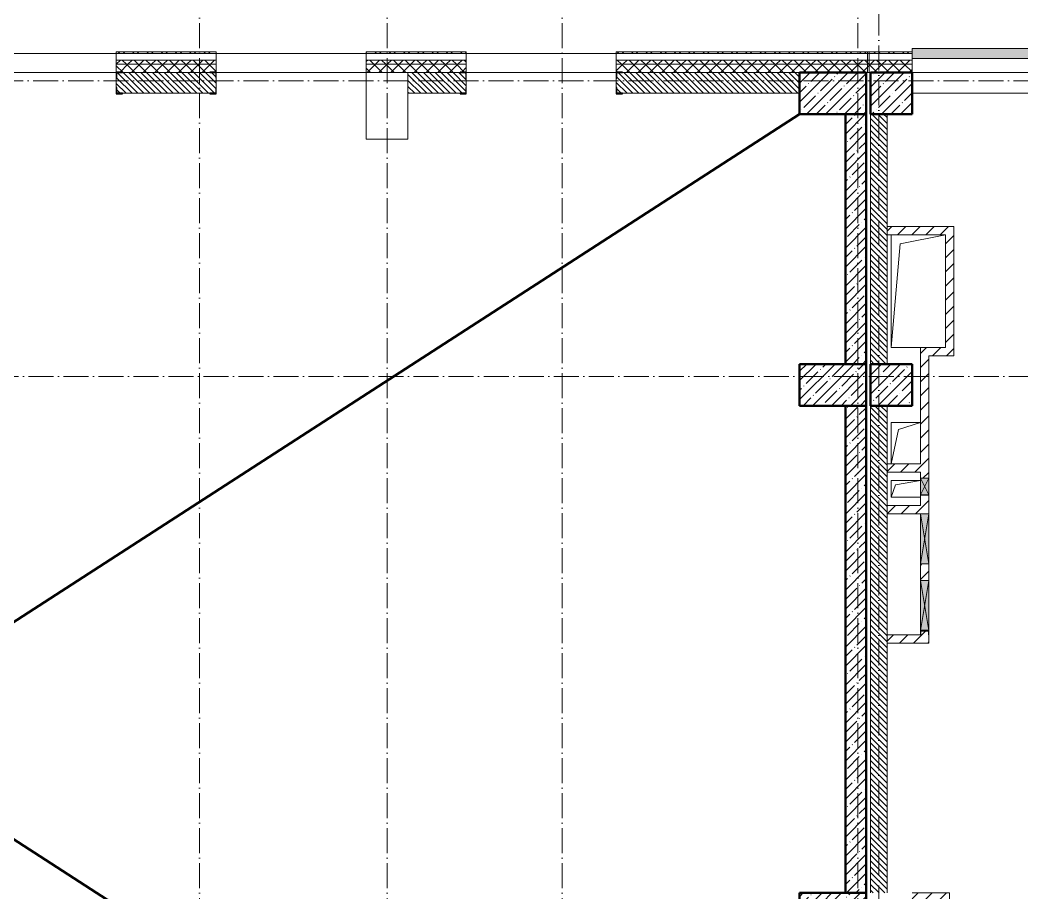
# Model space of a CAD drawing. Header units: millimetres. Extents: x -12989 to 629078, y -109036 to 555275.
# Drawn here: x 348316 to 360339, y -11032 to -552 of the extents above; entities that cross this region are included whole.
import ezdxf

# ---------------------------------------------------------------- set-up
doc = ezdxf.new("R2010")
doc.units = ezdxf.units.MM
doc.linetypes.add('50_200_ШТРИХ_1Т_ш5_п1_п1_', pattern=[700, 500, -100, 0, -100])
for name, color, linetype, lineweight in [('4 -стяжа', 7, 'Continuous', 30), ('A-DETL-____-OTLN-1', 7, 'Continuous', 50), ('A-DETL-GENF-OTLN', 7, 'Continuous', 9), ('A-FLOR-____-OTLN', 7, 'Continuous', 9), ('A-GENM-____-MCUT', 7, 'Continuous', 25), ('A-GENM-____-OTLN', 7, 'Continuous', 9), ('A-GENM-____-OTLN-1', 7, 'Continuous', 25), ('A-GLAZ-____-OTLN', 7, 'Continuous', 9), ('A-WALL-____-MCUT', 7, 'Continuous', 13), ('A-WALL-____-MCUT-1', 7, 'Continuous', 9), ('A-WALL-____-MCUT-2', 7, 'Continuous', 50), ('A-WALL-____-OTLN', 7, 'Continuous', 9), ('A-WALL-____-PATT-1', 7, 'Continuous', 9), ('A-WALL-FNSH-MCUT-1', 7, 'Continuous', 9), ('S-COLS-____-MCUT', 7, 'Continuous', 50), ('S-COLS-____-OTLN', 7, 'Continuous', 9), ('S-GRID-____-OTLN-1', 7, '50_200_ШТРИХ_1Т_ш5_п1_п1_', 9)]:
    doc.layers.add(name, color=color, linetype=linetype, lineweight=lineweight)
doc.layers.add('A-GLAZ-____-OTLN-1', color=7, linetype='Continuous', lineweight=9, true_color=0xc0c0c0)
doc.layers.get('4 -стяжа').off()
pattern_1 = [(45, (283770.71, -86863.46), (-70.71068, 70.71068), []), (135, (283770.71, -86863.46), (-70.71068, -70.71068), [])]
pattern_2 = [(45, (283770.7, -86863.46), (-114.04925, 114.04925), []), (45, (283884.76, -86863.46), (-114.04925, 114.04925), [201.612, -40.322, 3.353, -36.97])]
pattern_3 = [(135, (283770.707, -86863.456), (-35.35534, -35.35534), [])]
pattern_4 = [(45, (283770.71, -86863.46), (-85.53659, 85.53659), []), (45, (283827.73, -86863.46), (-85.53659, 85.53659), [])]
pattern_5 = [(45, (283770.71, -86863.46), (-84.85281, 84.85281), [])]

# ---------------------------------------------------------------- blocks, each defined once
blk = doc.blocks.new('BSC_Колонна _Прямоугольная - 500х800-V80-АР1_План отверстий 3 этажа в осях 1-64_Ю-ЯЯ')
at = {"layer": 'S-COLS-____-OTLN'}
for p, q in [((-250, 400), (250, 400)), ((-250, -150), (-250, 400)), ((250, 400), (250, -400))]:
    blk.add_line(p, q, dxfattribs=at)
blk = doc.blocks.new('BSC_Колонна _Прямоугольная - 500х800-V81-АР1_План отверстий 3 этажа в осях 1-64_Ю-ЯЯ')
at = {"layer": 'S-COLS-____-OTLN'}
h = blk.add_hatch(dxfattribs=at)
h.set_pattern_fill('FP_89', color=256, style=0, pattern_type=2)
h.set_pattern_definition([(315, (-85431.04, 74300), (114.04925, 114.04925), []), (315, (-85431.04, 74185.95), (114.04925, 114.04925), [201.613, -40.323, 3.353, -36.97])])
h.paths.add_polyline_path([(-250, 400), (-250, -400), (250, -400), (250, 400)], flags=0)
at = {"layer": 'S-COLS-____-MCUT'}
for p, q in [((250, 400), (-250, 400)), ((-250, 400), (-250, -400)), ((250, -400), (250, 400)), ((-250, -400), (250, -400))]:
    blk.add_line(p, q, dxfattribs=at)
blk = doc.blocks.new('BSC_Колонна _Прямоугольная - 500х800-V82-АР1_План отверстий 3 этажа в осях 1-64_Ю-ЯЯ')
at = {"layer": 'S-COLS-____-OTLN'}
h = blk.add_hatch(dxfattribs=at)
h.set_pattern_fill('FP_90', color=256, style=0, pattern_type=2)
h.set_pattern_definition([(315, (-81931.04, 74300), (114.04925, 114.04925), []), (315, (-81931.04, 74185.95), (114.04925, 114.04925), [201.613, -40.323, 3.353, -36.97])])
h.paths.add_polyline_path([(-250, 400), (-250, -400), (250, -400), (250, 400)], flags=0)
at = {"layer": 'S-COLS-____-MCUT'}
for p, q in [((250, 400), (-250, 400)), ((-250, 400), (-250, -400)), ((250, -400), (250, 400)), ((-250, -400), (250, -400))]:
    blk.add_line(p, q, dxfattribs=at)
blk = doc.blocks.new('BSC_Колонна _Прямоугольная - 500х800-V83-АР1_План отверстий 3 этажа в осях 1-64_Ю-ЯЯ')
at = {"layer": 'S-COLS-____-OTLN'}
h = blk.add_hatch(dxfattribs=at)
h.set_pattern_fill('FP_91', color=256, style=0, pattern_type=2)
h.set_pattern_definition([(315, (-75581.04, 74300), (114.04925, 114.04925), []), (315, (-75581.04, 74185.95), (114.04925, 114.04925), [201.613, -40.323, 3.353, -36.97])])
h.paths.add_polyline_path([(-250, 400), (-250, -400), (250, -400), (250, 400)], flags=0)
at = {"layer": 'S-COLS-____-MCUT'}
for p, q in [((250, 400), (-250, 400)), ((-250, 400), (-250, -400)), ((250, -400), (250, 400)), ((-250, -400), (250, -400))]:
    blk.add_line(p, q, dxfattribs=at)
blk = doc.blocks.new('BSC_Колонна _Прямоугольная - 500х500-V92-АР1_План отверстий 3 этажа в осях 1-64_Ю-ЯЯ')
at = {"layer": 'S-COLS-____-OTLN'}
h = blk.add_hatch(dxfattribs=at)
h.set_pattern_fill('FP_97', color=256, style=0, pattern_type=2)
h.set_pattern_definition([(45, (-75000, -85431.04), (-114.04925, 114.04925), []), (45, (-74885.95, -85431.04), (-114.04925, 114.04925), [201.613, -40.323, 3.353, -36.97])])
h.paths.add_polyline_path([(-250, -250), (250, -250), (250, 250), (-250, 250)], flags=0)
at = {"layer": 'S-COLS-____-MCUT'}
for p, q in [((250, 250), (-250, 250)), ((-250, 250), (-250, -250)), ((250, -250), (250, 250)), ((-250, -250), (250, -250))]:
    blk.add_line(p, q, dxfattribs=at)
blk = doc.blocks.new('Фахверк_СКБ_Уголок - 250_2160-27509414-АР1_План отверстий 3 этажа в осях 1-64_Ю-ЯЯ')
at = {"layer": 'A-GENM-____-MCUT'}
for p, q in [((200, 181), (125, 181)), ((125, 181), (125, 106)), ((131, 106), (131, 175)), ((131, 175), (200, 175)), ((200, 175), (200, 181)), ((125, 106), (131, 106)), ((131, -6), (125, -6)), ((125, -6), (125, -81)), ((125, -81), (200, -81)), ((131, -75), (131, -6)), ((200, -75), (131, -75)), ((200, -81), (200, -75))]:
    blk.add_line(p, q, dxfattribs=at)
blk = doc.blocks.new('AR_Отверстие прямоугольное _в плите_ - AR_Отверстие прямоугольное _в плите_-30552540-АР1_План отверстий 3 этажа в осях 1-64_Ю-ЯЯ')
at = {"layer": 'A-GENM-____-OTLN'}
for p, q in [((175, 250), (-175, 250)), ((-175, 250), (-175, -250)), ((-87, 163), (175, 250)), ((-175, -250), (-87, 163))]:
    blk.add_line(p, q, dxfattribs=at)
blk = doc.blocks.new('AR_Отверстие прямоугольное _в плите_ - AR_Отверстие прямоугольное _в плите_-30552592-АР1_План отверстий 3 этажа в осях 1-64_Ю-ЯЯ')
at = {"layer": 'A-GENM-____-OTLN'}
for p, q in [((175, 100), (-175, 100)), ((-175, 100), (-175, -100)), ((-175, -100), (-125, 50)), ((-125, 50), (175, 100)), ((-175, -100), (175, -100))]:
    blk.add_line(p, q, dxfattribs=at)
blk = doc.blocks.new('AR_Отверстие прямоугольное _в плите_ - AR_Отверстие прямоугольное _в плите_-30552512-АР1_План отверстий 3 этажа в осях 1-64_Ю-ЯЯ')
at = {"layer": 'A-GENM-____-OTLN'}
for p, q in [((-325, 675), (-325, -675)), ((-217, 567), (325, 675)), ((-325, -675), (-217, 567)), ((-325, -675), (25, -675))]:
    blk.add_line(p, q, dxfattribs=at)
blk = doc.blocks.new('Отлив_СКБ - Отлив витража_120_НВФ-31885689-АР1_План отверстий 3 этажа в осях 1-64_Ю-ЯЯ')
at = {"layer": 'A-GLAZ-____-OTLN-1'}
for points in [[(1800, 2), (1800, 120), (0, 120), (0, 2), (737, 2)], [(1800, 0), (1800, 2), (0, 2), (0, 0), (737, 0)]]:
    blk.add_hatch(color=256, dxfattribs=at).paths.add_polyline_path(points, flags=0)
at = {"layer": 'A-GLAZ-____-OTLN'}
for p, q in [((0, 83), (0, 120)), ((1800, 120), (0, 120)), ((0, 2), (1800, 2)), ((1800, 120), (1800, 83)), ((1800, 0), (0, 0))]:
    blk.add_line(p, q, dxfattribs=at)
blk = doc.blocks.new('Стены 2 - Стены 4-31194547-АР1_План отверстий 3 этажа в осях 1-64_Ю-ЯЯ')
at = {"layer": 'A-WALL-____-MCUT'}
for p, q in [((-1799, 41030), (-1799, 41010)), ((-1549, 41030), (-1799, 41030)), ((-1799, 41010), (-1549, 41010)), ((-1549, 41010), (-1549, 41030))]:
    blk.add_line(p, q, dxfattribs=at)
blk = doc.blocks.new('AR_Отверстие прямоугольное _в стене__БезПР - AR_Отверстие прямоугольное _в стене__БезПР-V210-АР1_План отверстий 3 этажа в осях 1-64_Ю-ЯЯ')
at = {"layer": 'A-GLAZ-____-OTLN'}
blk.add_hatch(color=256, dxfattribs=at).paths.add_polyline_path([(75, 50), (70, 50), (70, -50), (75, -50)], flags=0)
at = {"layer": 'A-DETL-GENF-OTLN'}
for p, q in [((70, 50), (75, 50)), ((75, 50), (70, 47)), ((75, 50), (70, 50)), ((75, 50), (75, -50)), ((75, -50), (75, 50)), ((70, -47), (75, -50)), ((75, -50), (70, -50)), ((70, -50), (75, -50))]:
    blk.add_line(p, q, dxfattribs=at)
blk = doc.blocks.new('AR_Отверстие прямоугольное _в стене__БезПР - AR_Отверстие прямоугольное _в стене__БезПР-36899212-АР1_План отверстий 3 этажа в осях 1-64_Ю-ЯЯ')
at = {"layer": 'A-GLAZ-____-OTLN'}
blk.add_hatch(color=256, dxfattribs=at).paths.add_polyline_path([(300, 50), (-300, 50), (-300, -50), (300, -50)], flags=0)
at = {"layer": 'A-DETL-GENF-OTLN'}
for p, q in [((-300, -50), (-300, 50)), ((-300, 50), (300, 50)), ((300, 50), (-300, -50)), ((-300, 50), (300, -50)), ((300, 50), (-300, 50)), ((-300, 50), (-300, -50)), ((300, 50), (300, -50)), ((300, -50), (300, 50)), ((300, -50), (-300, -50)), ((-300, -50), (300, -50))]:
    blk.add_line(p, q, dxfattribs=at)
at = {"layer": 'A-GLAZ-____-OTLN'}
blk.add_line((300, 50), (-300, 50), dxfattribs=at)
blk = doc.blocks.new('AR_Отверстие прямоугольное _в стене_ - AR_Отверстие прямоугольное _в стене__ОВ-36936555-АР1_План отверстий 3 этажа в осях 1-64_Ю-ЯЯ')
at = {"layer": 'A-GLAZ-____-OTLN'}
blk.add_hatch(color=256, dxfattribs=at).paths.add_polyline_path([(300, -50), (300, 50), (-300, 50), (-300, -50)], flags=0)
at = {"layer": 'A-DETL-GENF-OTLN'}
for p, q in [((-300, -50), (-300, 50)), ((-300, 50), (300, 50)), ((300, 50), (-300, -50)), ((-300, 50), (300, -50)), ((300, 50), (-300, 50)), ((-300, 50), (-300, -50)), ((300, -50), (-300, -50)), ((-300, -50), (300, -50))]:
    blk.add_line(p, q, dxfattribs=at)
blk = doc.blocks.new('AR_Отверстие прямоугольное _в стене__БезПР - AR_Отверстие прямоугольное _в стене__БезПР-36428113-АР1_План отверстий 3 этажа в осях 1-64_Ю-ЯЯ')
at = {"layer": 'A-GLAZ-____-OTLN'}
blk.add_hatch(color=256, dxfattribs=at).paths.add_polyline_path([(100, 50), (-100, 50), (-100, -50), (100, -50)], flags=0)
at = {"layer": 'A-DETL-GENF-OTLN'}
for p, q in [((-100, -50), (-100, 50)), ((-100, 50), (100, 50)), ((100, 50), (-100, -50)), ((-100, 50), (100, -50)), ((100, 50), (-100, 50)), ((-100, 50), (-100, -50)), ((100, 50), (100, -50)), ((100, -50), (100, 50)), ((100, -50), (-100, -50)), ((-100, -50), (100, -50))]:
    blk.add_line(p, q, dxfattribs=at)
blk = doc.blocks.new('154_Фахверк_СКБ_Швеллер - Тип_100_3960_зеркало-36793856-АР1_План отверстий 3 этажа в осях 1-64_Ю-ЯЯ')
at = {"layer": 'A-GENM-____-MCUT'}
for p, q in [((175, 50), (125, 50)), ((125, 50), (125, -50)), ((128, 47), (175, 47)), ((128, -47), (128, 47)), ((175, 47), (175, 50)), ((125, -50), (175, -50)), ((175, -47), (128, -47)), ((175, -50), (175, -47))]:
    blk.add_line(p, q, dxfattribs=at)
blk = doc.blocks.new('3эт')
at = {"layer": 'S-GRID-____-OTLN-1', "color": 251, "ltscale": 0.6, "true_color": 0x636466}
for p, q in [((350470.7, 4029.4), (350470.7, -33971.9)), ((352720.7, 4029.4), (352720.7, -33971.9)), ((354820.7, 4029.4), (354820.7, -46882.4)), ((358370.7, 4029.4), (358370.7, -46592.2)), ((358620.7, 3761.2), (358620.7, -46882.4)), ((387845.1, -1282.4), (279101.9, -1282.4)), ((279101.9, -4832.4), (387845.1, -4832.4))]:
    blk.add_line(p, q, dxfattribs=at)

msp = doc.modelspace()

# ---------------------------------------------------------------- hatches: boundary and pattern name
at = {"layer": 'A-WALL-____-PATT-1'}
h = msp.add_hatch(dxfattribs=at)
h.set_pattern_fill('FP_6', color=256, style=0, pattern_type=2)
h.set_pattern_definition(pattern_4)
h.paths.add_polyline_path([(358485.7074, -952.4142), (358485.7074, -932.4142), (355470.7074, -932.4142), (355470.7074, -952.4142), (357990.1816, -952.4142)], flags=0)
h.paths.add_polyline_path([(352470.7074, -952.4142), (353670.7074, -952.4142), (353670.7074, -932.4142), (352470.7074, -932.4142)], flags=0)
h.paths.add_polyline_path([(347670.7074, -952.4142), (347670.7074, -932.4142), (346420.7074, -932.4142), (346420.7074, -952.4142), (347385.3958, -952.4142)], flags=0)
h.paths.add_polyline_path([(349470.7074, -952.4142), (350670.7074, -952.4142), (350670.7074, -932.4142), (349470.7074, -932.4142)], flags=0)
h.paths.add_polyline_path([(344620.7074, -952.4142), (344620.7074, -932.4142), (343420.7074, -932.4142), (343420.7074, -952.4142), (343850.4673, -952.4142)], flags=0)
h.paths.add_polyline_path([(340420.7074, -952.4142), (341620.7074, -952.4142), (341620.7074, -932.4142), (340420.7074, -932.4142)], flags=0)
h.paths.add_polyline_path([(338620.7074, -952.4142), (338620.7074, -932.4142), (337420.7074, -932.4142), (337420.7074, -952.4142)], flags=0)
h.paths.add_polyline_path([(335620.7074, -952.4142), (335620.7074, -932.4142), (333935.7074, -932.4142), (333935.7074, -952.4142)], flags=0)
h = msp.add_hatch(dxfattribs=at)
h.set_pattern_fill('FP_6', color=256, style=0, pattern_type=2)
h.set_pattern_definition(pattern_4)
h.paths.add_polyline_path([(369595.7074, -952.4142), (370720.7074, -952.4142), (370720.7074, -932.4142), (369595.7074, -932.4142)], flags=0)
h.paths.add_polyline_path([(364176.3066, -952.4142), (364870.7074, -952.4142), (364870.7074, -932.4142), (363820.7074, -932.4142), (363820.7074, -952.4142)], flags=0)
h.paths.add_polyline_path([(366827.503, -952.4142), (367795.7074, -952.4142), (367795.7074, -932.4142), (366670.7074, -932.4142), (366670.7074, -952.4142)], flags=0)
h.paths.add_polyline_path([(360820.7074, -952.4142), (362020.7074, -952.4142), (362020.7074, -932.4142), (360820.7074, -932.4142)], flags=0)
h.paths.add_polyline_path([(358505.7074, -952.4142), (359020.7074, -952.4142), (359020.7074, -932.4142), (358505.7074, -932.4142)], flags=0)
h = msp.add_hatch(dxfattribs=at)
h.set_pattern_fill('FP_4', color=256, style=0, pattern_type=2)
h.set_pattern_definition(pattern_1)
h.paths.add_polyline_path([(385250.7074, -1082.4142), (385250.7074, -1032.4142), (378270.7074, -1032.4142), (378270.7074, -1082.4142), (382734.6816, -1082.4142)], flags=0)
h.paths.add_polyline_path([(377270.7074, -1082.4142), (377270.7074, -1032.4142), (375520.7074, -1032.4142), (375520.7074, -1082.4142), (375664.8244, -1082.4142)], flags=0)
h.paths.add_polyline_path([(369595.7074, -1082.4142), (370720.7074, -1082.4142), (370720.7074, -1032.4142), (369595.7074, -1032.4142)], flags=0)
h.paths.add_polyline_path([(367795.7074, -1082.4142), (367795.7074, -1032.4142), (366670.7074, -1032.4142), (366670.7074, -1082.4142), (367711.2352, -1082.4142)], flags=0)
h.paths.add_polyline_path([(364176.3066, -1082.4142), (364870.7074, -1082.4142), (364870.7074, -1032.4142), (363820.7074, -1032.4142), (363820.7074, -1082.4142)], flags=0)
h.paths.add_polyline_path([(360820.7074, -1082.4142), (362020.7074, -1082.4142), (362020.7074, -1032.4142), (360820.7074, -1032.4142)], flags=0)
h.paths.add_polyline_path([(359020.7074, -1082.4142), (359020.7074, -1032.4142), (355470.7074, -1032.4142), (355470.7074, -1082.4142), (357990.1816, -1082.4142)], flags=0)
h.paths.add_polyline_path([(353670.7074, -1082.4142), (353670.7074, -1032.4142), (352470.7074, -1032.4142), (352470.7074, -1082.4142)], flags=0)
h.paths.add_polyline_path([(347670.7074, -1082.4142), (347670.7074, -1032.4142), (346420.7074, -1032.4142), (346420.7074, -1082.4142), (347385.3958, -1082.4142)], flags=0)
h.paths.add_polyline_path([(349470.7074, -1082.4142), (350670.7074, -1082.4142), (350670.7074, -1032.4142), (349470.7074, -1032.4142)], flags=0)
h.paths.add_polyline_path([(341620.7074, -1082.4142), (341620.7074, -1032.4142), (340420.7074, -1032.4142), (340420.7074, -1082.4142)], flags=0)
h.paths.add_polyline_path([(344620.7074, -1082.4142), (344620.7074, -1032.4142), (343420.7074, -1032.4142), (343420.7074, -1082.4142), (343850.4673, -1082.4142)], flags=0)
h.paths.add_polyline_path([(338620.7074, -1082.4142), (338620.7074, -1032.4142), (337420.7074, -1032.4142), (337420.7074, -1082.4142)], flags=0)
h.paths.add_polyline_path([(335620.7074, -1082.4142), (335620.7074, -1032.4142), (333820.7074, -1032.4142), (333820.7074, -1082.4142)], flags=0)
h = msp.add_hatch(dxfattribs=at)
h.set_pattern_fill('FP_4', color=256, style=0, pattern_type=2)
h.set_pattern_definition(pattern_1)
h.paths.add_polyline_path([(385170.7074, -1182.4142), (385250.7074, -1182.4142), (385250.7074, -1082.4142), (378270.7074, -1082.4142), (378270.7074, -1182.4142), (385120.7074, -1182.4142)], flags=0)
h.paths.add_polyline_path([(377270.7074, -1182.4142), (377270.7074, -1082.4142), (375520.7074, -1082.4142), (375520.7074, -1176.4142), (375595.7074, -1176.4142), (375595.7074, -1182.4142), (376770.7074, -1182.4142)], flags=0)
h.paths.add_polyline_path([(367720.7074, -1182.4142), (367720.7074, -1176.4142), (367795.7074, -1176.4142), (367795.7074, -1082.4142), (366670.7074, -1082.4142), (366670.7074, -1182.4142), (367711.2352, -1182.4142)], flags=0)
h.paths.add_polyline_path([(370362.4316, -1182.4142), (370645.7074, -1182.4142), (370645.7074, -1176.4142), (370720.7074, -1176.4142), (370720.7074, -1082.4142), (369595.7074, -1082.4142), (369595.7074, -1176.4142), (369670.7074, -1176.4142), (369670.7074, -1182.4142)], flags=0)
h.paths.add_polyline_path([(364795.7074, -1182.4142), (364795.7074, -1176.4142), (364870.7074, -1176.4142), (364870.7074, -1082.4142), (363820.7074, -1082.4142), (363820.7074, -1176.4142), (363895.7074, -1176.4142), (363895.7074, -1182.4142), (364176.3066, -1182.4142)], flags=0)
h.paths.add_polyline_path([(361945.7074, -1182.4142), (361945.7074, -1176.4142), (362020.7074, -1176.4142), (362020.7074, -1082.4142), (360820.7074, -1082.4142), (360820.7074, -1176.4142), (360895.7074, -1176.4142), (360895.7074, -1182.4142), (361770.7074, -1182.4142)], flags=0)
h.paths.add_polyline_path([(359020.7074, -1182.4142), (359020.7074, -1082.4142), (355470.7074, -1082.4142), (355470.7074, -1176.4142), (355545.7074, -1176.4142), (355545.7074, -1182.4142), (358520.7074, -1182.4142)], flags=0)
h.paths.add_polyline_path([(352970.7074, -1182.4142), (353595.7074, -1182.4142), (353595.7074, -1176.4142), (353670.7074, -1176.4142), (353670.7074, -1082.4142), (352470.7074, -1082.4142), (352470.7074, -1182.4142)], flags=0)
h.paths.add_polyline_path([(347020.7074, -1182.4142), (347595.7074, -1182.4142), (347595.7074, -1176.4142), (347670.7074, -1176.4142), (347670.7074, -1082.4142), (346420.7074, -1082.4142), (346420.7074, -1176.4142), (346495.7074, -1176.4142), (346495.7074, -1182.4142), (346520.7074, -1182.4142)], flags=0)
h.paths.add_polyline_path([(349545.7074, -1182.4142), (350595.7074, -1182.4142), (350595.7074, -1176.4142), (350670.7074, -1176.4142), (350670.7074, -1082.4142), (349470.7074, -1082.4142), (349470.7074, -1176.4142), (349545.7074, -1176.4142)], flags=0)
h.paths.add_polyline_path([(343850.4673, -1182.4142), (344545.7074, -1182.4142), (344545.7074, -1176.4142), (344620.7074, -1176.4142), (344620.7074, -1082.4142), (343420.7074, -1082.4142), (343420.7074, -1176.4142), (343495.7074, -1176.4142), (343495.7074, -1182.4142)], flags=0)
h.paths.add_polyline_path([(341545.7074, -1182.4142), (341545.7074, -1176.4142), (341620.7074, -1176.4142), (341620.7074, -1082.4142), (340420.7074, -1082.4142), (340420.7074, -1176.4142), (340495.7074, -1176.4142), (340495.7074, -1182.4142), (341020.7074, -1182.4142)], flags=0)
h.paths.add_polyline_path([(337495.7074, -1182.4142), (338545.7074, -1182.4142), (338545.7074, -1176.4142), (338620.7074, -1176.4142), (338620.7074, -1082.4142), (337420.7074, -1082.4142), (337420.7074, -1176.4142), (337495.7074, -1176.4142)], flags=0)
h.paths.add_polyline_path([(335545.7074, -1182.4142), (335545.7074, -1176.4142), (335620.7074, -1176.4142), (335620.7074, -1082.4142), (333820.7074, -1082.4142), (333820.7074, -1182.4142), (334770.7074, -1182.4142)], flags=0)
h = msp.add_hatch(dxfattribs=at)
h.set_pattern_fill('FP_9', color=256, style=0, pattern_type=2)
h.set_pattern_definition(pattern_3)
h.paths.add_polyline_path([(350664.7074, -1432.4142), (350664.7074, -1363.4142), (350670.7074, -1363.4142), (350670.7074, -1251.4142), (350664.7074, -1251.4142), (350664.7074, -1182.4142), (349476.7074, -1182.4142), (349476.7074, -1251.4142), (349470.7074, -1251.4142), (349470.7074, -1363.4142), (349476.7074, -1363.4142), (349476.7074, -1432.4142), (350595.7074, -1432.4142)], flags=0)
h.paths.add_polyline_path([(347385.3958, -1432.4142), (347664.7074, -1432.4142), (347664.7074, -1363.4142), (347670.7074, -1363.4142), (347670.7074, -1251.4142), (347664.7074, -1251.4142), (347664.7074, -1182.4142), (347020.7074, -1182.4142), (347020.7074, -1432.4142)], flags=0)
h = msp.add_hatch(dxfattribs=at)
h.set_pattern_fill('FP_9', color=256, style=0, pattern_type=2)
h.set_pattern_definition(pattern_3)
h.paths.add_polyline_path([(357670.7074, -1432.4142), (357670.7074, -1182.4142), (355476.7074, -1182.4142), (355476.7074, -1251.4142), (355470.7074, -1251.4142), (355470.7074, -1363.4142), (355476.7074, -1363.4142), (355476.7074, -1432.4142), (355545.7074, -1432.4142)], flags=0)
h.paths.add_polyline_path([(353595.7074, -1432.4142), (353664.7074, -1432.4142), (353664.7074, -1363.4142), (353670.7074, -1363.4142), (353670.7074, -1251.4142), (353664.7074, -1251.4142), (353664.7074, -1182.4142), (352970.7074, -1182.4142), (352970.7074, -1432.4142)], flags=0)
h = msp.add_hatch(dxfattribs=at)
h.set_pattern_fill('FP_12', color=256, style=0, pattern_type=2)
h.set_pattern_definition(pattern_2)
h.paths.add_polyline_path([(358470.7074, -4682.4142), (358470.7074, -1682.4142), (358220.7074, -1682.4142), (358220.7074, -4682.4142)], flags=0)
h = msp.add_hatch(dxfattribs=at)
h.set_pattern_fill('FP_9', color=256, style=0, pattern_type=2)
h.set_pattern_definition(pattern_3)
h.paths.add_polyline_path([(358720.7074, -4682.4142), (358720.7074, -1682.4142), (358520.7074, -1682.4142), (358520.7074, -4682.4142)], flags=0)
h = msp.add_hatch(dxfattribs=at)
h.set_pattern_fill('FP_7', color=256, style=0, pattern_type=2)
h.set_pattern_definition(pattern_5)
h.paths.add_polyline_path([(359420.7074, -3132.4142), (359420.7074, -3032.4142), (358720.7074, -3032.4142), (358720.7074, -3132.4142)], flags=0)
h = msp.add_hatch(dxfattribs=at)
h.set_pattern_fill('FP_7', color=256, style=0, pattern_type=2)
h.set_pattern_definition(pattern_5)
h.paths.add_polyline_path([(359420.7074, -4582.4142), (359520.7074, -4582.4142), (359520.7074, -3032.4142), (359420.7074, -3032.4142), (359420.7074, -4482.4142)], flags=0)
h = msp.add_hatch(dxfattribs=at)
h.set_pattern_fill('FP_7', color=256, style=0, pattern_type=2)
h.set_pattern_definition(pattern_5)
h.paths.add_polyline_path([(359170.7074, -7932.4142), (359217.7074, -7932.4142), (359217.4661, -7885.4142), (359123.7074, -7885.4142), (359123.7074, -7932.4142)], flags=0)
h.paths.add_polyline_path([(359178.772, -7282.4142), (359220.7074, -7282.4142), (359220.7074, -7082.4142), (359120.7074, -7082.4142), (359120.7074, -7282.4142), (359175.8799, -7282.4142)], flags=0)
h.paths.add_polyline_path([(359127.159, -6482.4142), (359220.7074, -6482.4142), (359220.7074, -6257.4142), (359120.7074, -6257.4142), (359120.7074, -6482.4142)], flags=0)
h.paths.add_polyline_path([(359220.7074, -6052.4142), (359220.7074, -4482.4142), (359120.7074, -4482.4142), (359120.7074, -6052.4142), (359139.0408, -6052.4142)], flags=0)
h = msp.add_hatch(dxfattribs=at)
h.set_pattern_fill('FP_7', color=256, style=0, pattern_type=2)
h.set_pattern_definition(pattern_5)
h.paths.add_polyline_path([(359420.7074, -4582.4142), (359420.7074, -4482.4142), (359220.7074, -4482.4142), (359220.7074, -4582.4142)], flags=0)
h = msp.add_hatch(dxfattribs=at)
h.set_pattern_fill('FP_12', color=256, style=0, pattern_type=2)
h.set_pattern_definition(pattern_2)
h.paths.add_polyline_path([(358220.7074, -11032.4142), (358470.7074, -11032.4142), (358470.7074, -5182.4142), (358220.7074, -5182.4142), (358220.7074, -10266.182)], flags=0)
h = msp.add_hatch(dxfattribs=at)
h.set_pattern_fill('FP_9', color=256, style=0, pattern_type=2)
h.set_pattern_definition(pattern_3)
h.paths.add_polyline_path([(358520.7074, -11032.4142), (358720.7074, -11032.4142), (358720.7074, -5182.4142), (358520.7074, -5182.4142), (358520.7074, -10266.182)], flags=0)
h = msp.add_hatch(dxfattribs=at)
h.set_pattern_fill('FP_7', color=256, style=0, pattern_type=2)
h.set_pattern_definition(pattern_5)
h.paths.add_polyline_path([(359120.7074, -5982.4142), (359120.7074, -5882.4142), (358720.7074, -5882.4142), (358720.7074, -5982.4142)], flags=0)
h = msp.add_hatch(dxfattribs=at)
h.set_pattern_fill('FP_7', color=256, style=0, pattern_type=2)
h.set_pattern_definition(pattern_5)
h.paths.add_polyline_path([(359120.7074, -6482.4142), (359120.7074, -6382.4142), (358720.7074, -6382.4142), (358720.7074, -6482.4142)], flags=0)
h = msp.add_hatch(dxfattribs=at)
h.set_pattern_fill('FP_7', color=256, style=0, pattern_type=2)
h.set_pattern_definition(pattern_5)
h.paths.add_polyline_path([(359220.7074, -8032.4142), (359220.7074, -7932.4142), (358720.7074, -7932.4142), (358720.7074, -8032.4142), (359123.7074, -8032.4142)], flags=0)
h = msp.add_hatch(dxfattribs=at)
h.set_pattern_fill('FP_7', color=256, style=0, pattern_type=2)
h.set_pattern_definition(pattern_5)
h.paths.add_polyline_path([(359370.7074, -11132.4142), (359370.7074, -11032.4142), (359020.7074, -11032.4142), (359020.7074, -11132.4142)], flags=0)
h = msp.add_hatch(dxfattribs=at)
h.set_pattern_fill('FP_7', color=256, style=0, pattern_type=2)
h.set_pattern_definition(pattern_5)
h.paths.add_polyline_path([(359470.7074, -12932.4142), (359470.7074, -11032.4142), (359370.7074, -11032.4142), (359370.7074, -12932.4142)], flags=0)
at = {"layer": 'S-COLS-____-OTLN'}
h = msp.add_hatch(dxfattribs=at)
h.set_pattern_fill('FP_12', color=256, style=0, pattern_type=2)
h.set_pattern_definition(pattern_2)
h.paths.add_polyline_path([(359020.7074, -5182.4142), (359020.7074, -4682.4142), (358520.7074, -4682.4142), (358520.7074, -5182.4142)], flags=0)

# ---------------------------------------------------------------- linework, layer by layer
at = {"layer": 'A-DETL-____-OTLN-1'}
for p, q in [((334770.7074, -1682.4142), (357670.7074, -16482.4142)), ((357670.7074, -1682.4142), (334770.7074, -16482.4142))]:
    msp.add_line(p, q, dxfattribs=at)
at = {"layer": 'A-FLOR-____-OTLN'}
for p, q in [((358770.7074, -4482.4142), (358770.7074, -3132.4142)), ((359120.7074, -4482.4142), (358770.7074, -4482.4142)), ((358770.7074, -5382.4142), (359120.7074, -5382.4142)), ((358770.7074, -5882.4142), (358770.7074, -5382.4142)), ((358770.7074, -6082.4142), (359120.7074, -6082.4142)), ((358770.7074, -6282.4142), (358770.7074, -6082.4142)), ((359120.7074, -6282.4142), (358770.7074, -6282.4142))]:
    msp.add_line(p, q, dxfattribs=at)
at = {"layer": 'A-WALL-____-MCUT'}
for p, q in [((350670.7074, -952.4142), (349470.7074, -952.4142)), ((349470.7074, -952.4142), (349470.7074, -1176.4142)), ((350670.7074, -1176.4142), (350670.7074, -952.4142)), ((353670.7074, -952.4142), (352470.7074, -952.4142)), ((352470.7074, -952.4142), (352470.7074, -1182.4142)), ((353670.7074, -1176.4142), (353670.7074, -952.4142)), ((359020.7074, -952.4142), (355470.7074, -952.4142)), ((355470.7074, -952.4142), (355470.7074, -1176.4142)), ((359020.7074, -1182.4142), (359020.7074, -952.4142)), ((352470.7074, -1182.4142), (352970.7074, -1182.4142)), ((352970.7074, -1182.4142), (352970.7074, -1432.4142)), ((358470.7074, -1182.4142), (358520.7074, -1182.4142)), ((349470.7074, -1251.4142), (349470.7074, -1363.4142)), ((350670.7074, -1363.4142), (350670.7074, -1251.4142)), ((353670.7074, -1363.4142), (353670.7074, -1251.4142)), ((355470.7074, -1251.4142), (355470.7074, -1363.4142)), ((349545.7074, -1432.4142), (350595.7074, -1432.4142)), ((352970.7074, -1432.4142), (353595.7074, -1432.4142)), ((355545.7074, -1432.4142), (357670.7074, -1432.4142)), ((358520.7074, -1682.4142), (358520.7074, -4682.4142)), ((358720.7074, -4682.4142), (358720.7074, -1682.4142)), ((358520.7074, -4682.4142), (358720.7074, -4682.4142)), ((358520.7074, -5182.4142), (358520.7074, -11032.4142)), ((358720.7074, -5182.4142), (358520.7074, -5182.4142)), ((358720.7074, -11032.4142), (358720.7074, -5182.4142))]:
    msp.add_line(p, q, dxfattribs=at)
at = {"layer": 'A-WALL-____-MCUT-1'}
for p, q in [((350670.7074, -1032.4142), (349470.7074, -1032.4142)), ((353670.7074, -1032.4142), (352470.7074, -1032.4142)), ((359020.7074, -1032.4142), (355470.7074, -1032.4142)), ((350670.7074, -1082.4142), (349470.7074, -1082.4142)), ((349545.7074, -1182.4142), (350595.7074, -1182.4142)), ((350595.7074, -1182.4142), (349545.7074, -1182.4142)), ((353670.7074, -1082.4142), (352470.7074, -1082.4142)), ((352970.7074, -1182.4142), (353595.7074, -1182.4142)), ((353595.7074, -1182.4142), (352970.7074, -1182.4142)), ((359020.7074, -1082.4142), (355470.7074, -1082.4142)), ((355545.7074, -1182.4142), (357670.7074, -1182.4142)), ((357670.7074, -1182.4142), (355545.7074, -1182.4142))]:
    msp.add_line(p, q, dxfattribs=at)
at = {"layer": 'A-WALL-____-MCUT-2'}
for p, q in [((358220.7074, -1682.4142), (358220.7074, -4682.4142)), ((358470.7074, -4682.4142), (358470.7074, -1682.4142)), ((358220.7074, -5182.4142), (358220.7074, -11032.4142)), ((358470.7074, -11032.4142), (358470.7074, -5182.4142))]:
    msp.add_line(p, q, dxfattribs=at)
at = {"layer": 'A-WALL-____-OTLN'}
for p, q in [((347670.7074, -952.4142), (349470.7074, -952.4142)), ((350670.7074, -952.4142), (352470.7074, -952.4142)), ((353670.7074, -952.4142), (355470.7074, -952.4142)), ((349470.7074, -1182.4142), (347670.7074, -1182.4142)), ((352470.7074, -1182.4142), (350670.7074, -1182.4142)), ((355470.7074, -1182.4142), (353670.7074, -1182.4142)), ((360820.7074, -1182.4142), (359020.7074, -1182.4142)), ((360820.7074, -1432.4142), (359020.7074, -1432.4142))]:
    msp.add_line(p, q, dxfattribs=at)
at = {"layer": 'A-WALL-FNSH-MCUT-1'}
for p, q in [((350670.7074, -932.4142), (349470.7074, -932.4142)), ((349470.7074, -932.4142), (349470.7074, -952.4142)), ((349470.7074, -952.4142), (350670.7074, -952.4142)), ((350670.7074, -952.4142), (350670.7074, -932.4142)), ((353670.7074, -932.4142), (352470.7074, -932.4142)), ((352470.7074, -932.4142), (352470.7074, -952.4142)), ((352470.7074, -952.4142), (353670.7074, -952.4142)), ((353670.7074, -952.4142), (353670.7074, -932.4142)), ((358485.7074, -932.4142), (355470.7074, -932.4142)), ((355470.7074, -932.4142), (355470.7074, -952.4142)), ((355470.7074, -952.4142), (358485.7074, -952.4142)), ((358485.7074, -952.4142), (358485.7074, -932.4142)), ((359020.7074, -932.4142), (358505.7074, -932.4142)), ((358505.7074, -932.4142), (358505.7074, -952.4142)), ((358505.7074, -952.4142), (359020.7074, -952.4142)), ((359020.7074, -952.4142), (359020.7074, -932.4142)), ((359520.7074, -3032.4142), (358720.7074, -3032.4142)), ((359520.7074, -4582.4142), (359520.7074, -3032.4142)), ((358720.7074, -3132.4142), (359420.7074, -3132.4142)), ((359420.7074, -3132.4142), (359420.7074, -4482.4142)), ((359120.7074, -4482.4142), (359120.7074, -5882.4142)), ((359420.7074, -4482.4142), (359120.7074, -4482.4142)), ((359220.7074, -6052.4142), (359220.7074, -4582.4142)), ((359220.7074, -4582.4142), (359520.7074, -4582.4142)), ((359120.7074, -5882.4142), (358720.7074, -5882.4142)), ((358720.7074, -5982.4142), (359120.7074, -5982.4142)), ((359120.7074, -5982.4142), (359120.7074, -6052.4142)), ((359120.7074, -6257.4142), (359120.7074, -6382.4142)), ((359220.7074, -6482.4142), (359220.7074, -6257.4142)), ((359120.7074, -6382.4142), (358720.7074, -6382.4142)), ((358720.7074, -6482.4142), (359120.7074, -6482.4142)), ((359120.7074, -7082.4142), (359120.7074, -7282.4142)), ((359220.7074, -7282.4142), (359220.7074, -7082.4142)), ((359120.7074, -7932.4142), (358720.7074, -7932.4142)), ((359220.7074, -8032.4142), (359220.7074, -7932.4142)), ((358720.7074, -8032.4142), (359220.7074, -8032.4142)), ((359470.7074, -11032.4142), (359020.7074, -11032.4142)), ((359470.7074, -12932.4142), (359470.7074, -11032.4142))]:
    msp.add_line(p, q, dxfattribs=at)
at = {"layer": 'S-COLS-____-MCUT'}
for p, q in [((359020.7074, -4682.4142), (358520.7074, -4682.4142)), ((358520.7074, -4682.4142), (358520.7074, -5182.4142)), ((359020.7074, -5182.4142), (359020.7074, -4682.4142)), ((358520.7074, -5182.4142), (359020.7074, -5182.4142))]:
    msp.add_line(p, q, dxfattribs=at)

# ---------------------------------------------------------------- block references
at = {"layer": '4 -стяжа'}
msp.add_blockref('3эт', (0, 0), dxfattribs=at)
at = {"layer": 'A-GENM-____-OTLN'}
for name, p in [('AR_Отверстие прямоугольное _в плите_ - AR_Отверстие прямоугольное _в плите_-30552512-АР1_План отверстий 3 этажа в осях 1-64_Ю-ЯЯ', (359095.7074, -3807.4142)), ('AR_Отверстие прямоугольное _в плите_ - AR_Отверстие прямоугольное _в плите_-30552540-АР1_План отверстий 3 этажа в осях 1-64_Ю-ЯЯ', (358945.7074, -5632.4142)), ('AR_Отверстие прямоугольное _в плите_ - AR_Отверстие прямоугольное _в плите_-30552592-АР1_План отверстий 3 этажа в осях 1-64_Ю-ЯЯ', (358945.7074, -6182.4142))]:
    msp.add_blockref(name, p, dxfattribs=at)
at = {"layer": 'A-GENM-____-OTLN-1'}
for p in [(349345.7074, -1357.4142), (355345.7074, -1357.4142)]:
    msp.add_blockref('Фахверк_СКБ_Уголок - 250_2160-27509414-АР1_План отверстий 3 этажа в осях 1-64_Ю-ЯЯ', p, dxfattribs=at)
for name, p, rotation in [('Фахверк_СКБ_Уголок - 250_2160-27509414-АР1_План отверстий 3 этажа в осях 1-64_Ю-ЯЯ', (350795.7074, -1257.4142), 180), ('Фахверк_СКБ_Уголок - 250_2160-27509414-АР1_План отверстий 3 этажа в осях 1-64_Ю-ЯЯ', (353795.7074, -1257.4142), 180), ('154_Фахверк_СКБ_Швеллер - Тип_100_3960_зеркало-36793856-АР1_План отверстий 3 этажа в осях 1-64_Ю-ЯЯ', (359170.7074, -7757.4142), 270)]:
    msp.add_blockref(name, p, dxfattribs=dict(at, rotation=rotation))
at = {"layer": 'A-GLAZ-____-OTLN'}
msp.add_blockref('Отлив_СКБ - Отлив витража_120_НВФ-31885689-АР1_План отверстий 3 этажа в осях 1-64_Ю-ЯЯ', (359020.7074, -1015.4142), dxfattribs=at)
at = {"layer": 'A-GLAZ-____-OTLN', "rotation": 270}
for name, p in [('AR_Отверстие прямоугольное _в стене__БезПР - AR_Отверстие прямоугольное _в стене__БезПР-36428113-АР1_План отверстий 3 этажа в осях 1-64_Ю-ЯЯ', (359170.7074, -6152.4142)), ('AR_Отверстие прямоугольное _в стене__БезПР - AR_Отверстие прямоугольное _в стене__БезПР-V210-АР1_План отверстий 3 этажа в осях 1-64_Ю-ЯЯ', (359170.7074, -6182.4142)), ('AR_Отверстие прямоугольное _в стене__БезПР - AR_Отверстие прямоугольное _в стене__БезПР-36899212-АР1_План отверстий 3 этажа в осях 1-64_Ю-ЯЯ', (359170.7074, -6782.4142)), ('AR_Отверстие прямоугольное _в стене_ - AR_Отверстие прямоугольное _в стене__ОВ-36936555-АР1_План отверстий 3 этажа в осях 1-64_Ю-ЯЯ', (359170.7074, -7582.4142))]:
    msp.add_blockref(name, p, dxfattribs=at)
at = {"layer": 'A-WALL-____-OTLN', "rotation": 89.9999999999999}
msp.add_blockref('Стены 2 - Стены 4-31194547-АР1_План отверстий 3 этажа в осях 1-64_Ю-ЯЯ', (399515.9495, 616.0976), dxfattribs=at)
at = {"layer": 'S-COLS-____-OTLN'}
for name, p, rotation in [('BSC_Колонна _Прямоугольная - 500х800-V80-АР1_План отверстий 3 этажа в осях 1-64_Ю-ЯЯ', (352720.7074, -1582.4142), 180), ('BSC_Колонна _Прямоугольная - 500х800-V81-АР1_План отверстий 3 этажа в осях 1-64_Ю-ЯЯ', (358070.7074, -1432.4142), 89.9999999999999), ('BSC_Колонна _Прямоугольная - 500х800-V82-АР1_План отверстий 3 этажа в осях 1-64_Ю-ЯЯ', (358070.7074, -4932.4142), 89.9999999999999), ('BSC_Колонна _Прямоугольная - 500х800-V83-АР1_План отверстий 3 этажа в осях 1-64_Ю-ЯЯ', (358070.7074, -11282.4142), 89.9999999999999)]:
    msp.add_blockref(name, p, dxfattribs=dict(at, rotation=rotation))
msp.add_blockref('BSC_Колонна _Прямоугольная - 500х500-V92-АР1_План отверстий 3 этажа в осях 1-64_Ю-ЯЯ', (358770.7074, -1432.4142), dxfattribs=at)

doc.saveas('drawing.dxf')
